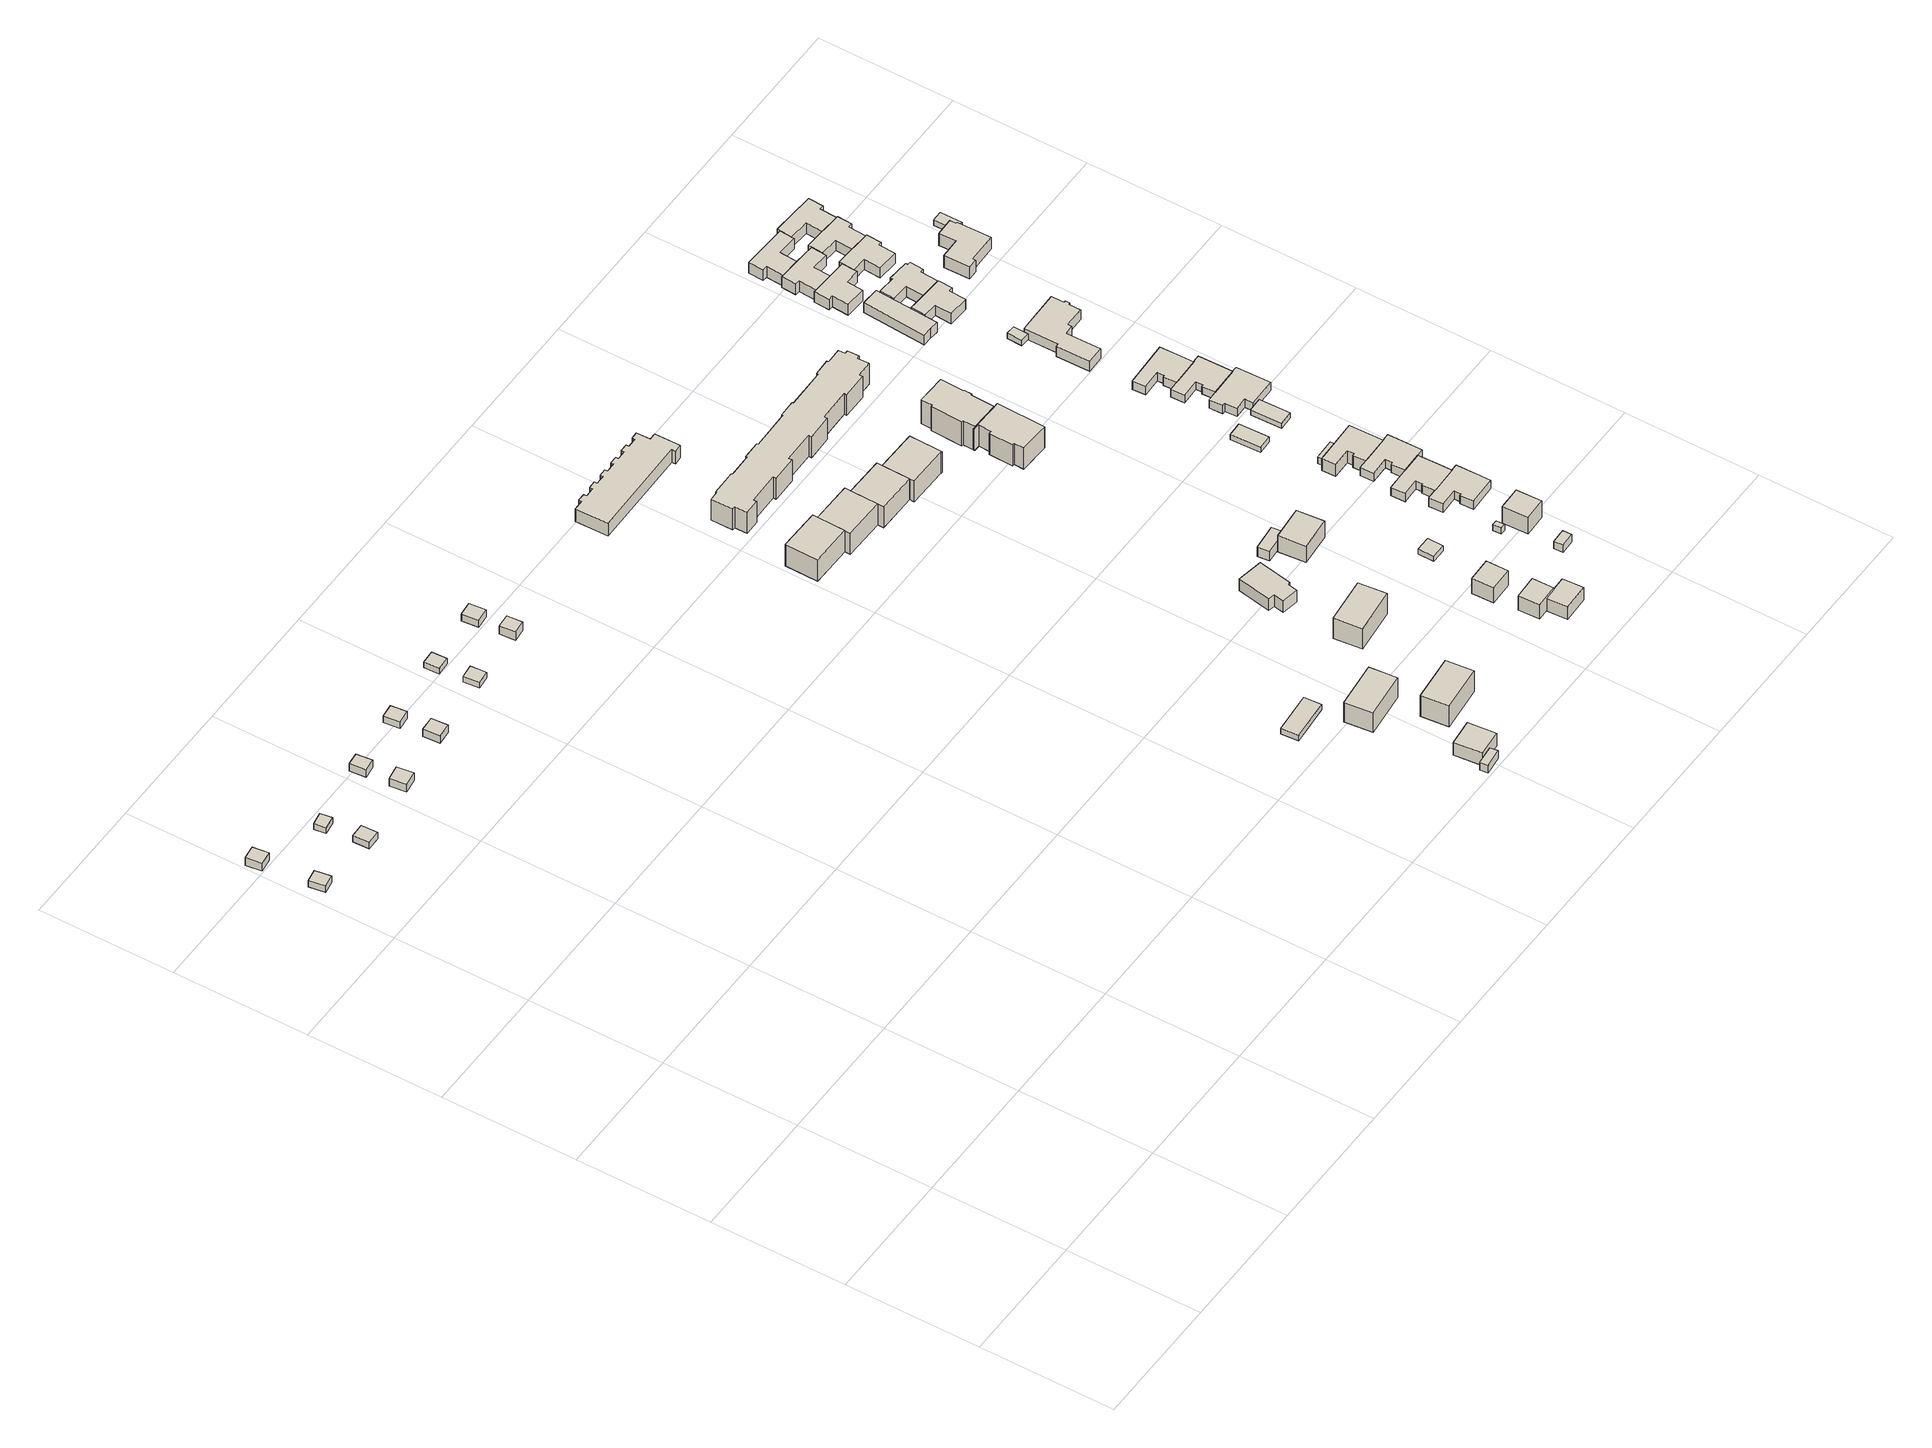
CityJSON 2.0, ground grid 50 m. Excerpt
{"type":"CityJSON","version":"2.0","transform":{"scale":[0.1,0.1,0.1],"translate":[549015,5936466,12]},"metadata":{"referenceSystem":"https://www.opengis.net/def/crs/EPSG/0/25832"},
"CityObjects":{
"building1":{"type":"Building","attributes":{"Gemeindeschluessel":"02200227","Geometrietyp2DReferenz":"3000","BezugspunktDach":"2000","function":"31001_1310","measuredHeight":2.84,"storeysAboveGround":1},"address":[{"country":"Germany","locality":"Hamburg","postcode":"22559"}],"geometry":[{"type":"Solid","lod":"1","boundaries":[[[[0,1,2,3]],[[4,5,6,7]],[[2,4,7,3]],[[1,5,4,2]],[[0,6,5,1]],[[3,7,6,0]]]]}]},
"building2":{"type":"Building","attributes":{"Gemeindeschluessel":"02200227","Geometrietyp2DReferenz":"3000","BezugspunktDach":"2000","function":"31001_1310","measuredHeight":4.04,"storeysAboveGround":1},"address":[{"country":"Germany","locality":"Hamburg","postcode":"22559"}],"geometry":[{"type":"Solid","lod":"1","boundaries":[[[[8,9,10,11]],[[12,13,14,15]],[[10,12,15,11]],[[9,13,12,10]],[[8,14,13,9]],[[11,15,14,8]]]]}]},
"building3":{"type":"Building","attributes":{"Gemeindeschluessel":"02200227","Geometrietyp2DReferenz":"3000","BezugspunktDach":"2000","function":"31001_1310","measuredHeight":3.63,"storeysAboveGround":1},"address":[{"country":"Germany","locality":"Hamburg","postcode":"22559"}],"geometry":[{"type":"Solid","lod":"1","boundaries":[[[[16,17,18,19]],[[20,21,22,23]],[[18,20,23,19]],[[17,21,20,18]],[[16,22,21,17]],[[19,23,22,16]]]]}]},
"building4":{"type":"Building","attributes":{"Gemeindeschluessel":"02200227","Geometrietyp2DReferenz":"3000","BezugspunktDach":"2000","function":"31001_1310","measuredHeight":2.53,"storeysAboveGround":1},"address":[{"country":"Germany","locality":"Hamburg","postcode":"22559"}],"geometry":[{"type":"Solid","lod":"1","boundaries":[[[[24,25,26,27]],[[28,29,30,31]],[[26,28,31,27]],[[25,29,28,26]],[[24,30,29,25]],[[27,31,30,24]]]]}]},
"building5":{"type":"Building","attributes":{"Gemeindeschluessel":"02200227","Geometrietyp2DReferenz":"3000","BezugspunktDach":"2000","function":"31001_1310","measuredHeight":4.07,"storeysAboveGround":1},"address":[{"country":"Germany","locality":"Hamburg","postcode":"22559"}],"geometry":[{"type":"Solid","lod":"1","boundaries":[[[[32,33,34,35]],[[36,37,38,39]],[[34,36,39,35]],[[33,37,36,34]],[[32,38,37,33]],[[35,39,38,32]]]]}]},
"building6":{"type":"Building","attributes":{"Gemeindeschluessel":"02200227","Geometrietyp2DReferenz":"3000","BezugspunktDach":"2000","function":"31001_1310","measuredHeight":3.9,"storeysAboveGround":1},"address":[{"country":"Germany","locality":"Hamburg","postcode":"22559"}],"geometry":[{"type":"Solid","lod":"1","boundaries":[[[[40,41,42,43]],[[44,45,46,47]],[[42,44,47,43]],[[41,45,44,42]],[[40,46,45,41]],[[43,47,46,40]]]]}]},
"building7":{"type":"Building","attributes":{"Gemeindeschluessel":"02200227","Geometrietyp2DReferenz":"3000","BezugspunktDach":"2000","function":"31001_1310","measuredHeight":4.41,"storeysAboveGround":1},"address":[{"country":"Germany","locality":"Hamburg","postcode":"22559"}],"geometry":[{"type":"Solid","lod":"1","boundaries":[[[[48,49,50,51]],[[52,53,54,55]],[[50,52,55,51]],[[49,53,52,50]],[[48,54,53,49]],[[51,55,54,48]]]]}]},
"building8":{"type":"Building","attributes":{"Gemeindeschluessel":"02200227","Geometrietyp2DReferenz":"3000","BezugspunktDach":"2000","function":"31001_1310","measuredHeight":3.52,"storeysAboveGround":1},"address":[{"country":"Germany","locality":"Hamburg","postcode":"22559"}],"geometry":[{"type":"Solid","lod":"1","boundaries":[[[[56,57,58,59]],[[60,61,62,63]],[[58,60,63,59]],[[57,61,60,58]],[[56,62,61,57]],[[59,63,62,56]]]]}]},
"building9":{"type":"Building","attributes":{"Gemeindeschluessel":"02200227","Geometrietyp2DReferenz":"3000","BezugspunktDach":"2000","function":"31001_1310","measuredHeight":2.52,"storeysAboveGround":1},"address":[{"country":"Germany","locality":"Hamburg","postcode":"22559"}],"geometry":[{"type":"Solid","lod":"1","boundaries":[[[[64,65,66,67]],[[68,69,70,71]],[[66,68,71,67]],[[65,69,68,66]],[[64,70,69,65]],[[67,71,70,64]]]]}]},
"building10":{"type":"Building","attributes":{"Gemeindeschluessel":"02200227","Geometrietyp2DReferenz":"3000","BezugspunktDach":"2000","function":"31001_1310","measuredHeight":2.5,"storeysAboveGround":1},"address":[{"country":"Germany","locality":"Hamburg","postcode":"22559"}],"geometry":[{"type":"Solid","lod":"1","boundaries":[[[[72,73,74,75]],[[76,77,78,79]],[[74,76,79,75]],[[73,77,76,74]],[[72,78,77,73]],[[75,79,78,72]]]]}]},
"building11":{"type":"Building","attributes":{"Gemeindeschluessel":"02200227","Geometrietyp2DReferenz":"3000","BezugspunktDach":"2000","function":"31001_1310","measuredHeight":4.36,"storeysAboveGround":1},"address":[{"country":"Germany","locality":"Hamburg","postcode":"22559"}],"geometry":[{"type":"Solid","lod":"1","boundaries":[[[[80,81,82,83]],[[84,85,86,87]],[[82,84,87,83]],[[81,85,84,82]],[[80,86,85,81]],[[83,87,86,80]]]]}]},
"building12":{"type":"Building","attributes":{"Gemeindeschluessel":"02200227","Geometrietyp2DReferenz":"3000","BezugspunktDach":"2000","function":"31001_1310","measuredHeight":3.73,"storeysAboveGround":1},"address":[{"country":"Germany","locality":"Hamburg","postcode":"22559"}],"geometry":[{"type":"Solid","lod":"1","boundaries":[[[[88,89,90,91]],[[92,93,94,95]],[[90,92,95,91]],[[89,93,92,90]],[[88,94,93,89]],[[91,95,94,88]]]]}]},
"building13":{"type":"Building","attributes":{"Gemeindeschluessel":"02200227","Geometrietyp2DReferenz":"3000","BezugspunktDach":"2000","function":"31001_2460","measuredHeight":4.61,"storeysAboveGround":1},"address":[{"country":"Germany","locality":"Hamburg","thoroughfareName":"Brünschentwiete","postcode":"22559"}],"geometry":[{"type":"Solid","lod":"1","boundaries":[[[[96,97,98,99]],[[100,101,102,103]],[[98,100,103,99]],[[97,101,100,98]],[[96,102,101,97]],[[99,103,102,96]]]]}]},
"building14":{"type":"Building","attributes":{"Gemeindeschluessel":"02200227","Geometrietyp2DReferenz":"3000","BezugspunktDach":"2000","function":"31001_2460","measuredHeight":2.38,"storeysAboveGround":1},"address":[{"country":"Germany","locality":"Hamburg","thoroughfareName":"Brünschentwiete","postcode":"22559"}],"geometry":[{"type":"Solid","lod":"1","boundaries":[[[[104,105,106,107]],[[108,109,110,111]],[[106,108,111,107]],[[105,109,108,106]],[[104,110,109,105]],[[107,111,110,104]]]]}]},
"building15":{"type":"Building","attributes":{"Gemeindeschluessel":"02200227","Geometrietyp2DReferenz":"3000","BezugspunktDach":"2000","function":"31001_1010","measuredHeight":7.03,"storeysAboveGround":1},"address":[{"country":"Germany","locality":"Hamburg","thoroughfareNumber":"9b","thoroughfareName":"Brünschentwiete","postcode":"22559"}],"geometry":[{"type":"Solid","lod":"1","boundaries":[[[[112,113,114,115]],[[116,117,118,119]],[[114,116,119,115]],[[113,117,116,114]],[[112,118,117,113]],[[115,119,118,112]]]]}]},
"building16":{"type":"Building","attributes":{"Gemeindeschluessel":"02200227","Geometrietyp2DReferenz":"3000","BezugspunktDach":"2000","function":"31001_1010","measuredHeight":11.21,"storeysAboveGround":2},"address":[{"country":"Germany","locality":"Hamburg","thoroughfareNumber":"13","thoroughfareName":"Brünschentwiete","postcode":"22559"}],"geometry":[{"type":"Solid","lod":"1","boundaries":[[[[120,121,122,123]],[[124,125,126,127]],[[122,124,127,123]],[[121,125,124,122]],[[120,126,125,121]],[[123,127,126,120]]]]}]},
"building17":{"type":"Building","attributes":{"Gemeindeschluessel":"02200227","Geometrietyp2DReferenz":"3000","BezugspunktDach":"2000","function":"31001_1010","measuredHeight":11.73,"storeysAboveGround":2},"address":[{"country":"Germany","locality":"Hamburg","thoroughfareNumber":"11","thoroughfareName":"Brünschentwiete","postcode":"22559"}],"geometry":[{"type":"Solid","lod":"1","boundaries":[[[[128,129,130,131]],[[132,133,134,135]],[[130,132,135,131]],[[129,133,132,130]],[[128,134,133,129]],[[131,135,134,128]]]]}]},
"building18":{"type":"Building","attributes":{"Gemeindeschluessel":"02200227","Geometrietyp2DReferenz":"3000","BezugspunktDach":"2000","function":"31001_1010","measuredHeight":9.66,"storeysAboveGround":3},"address":[{"country":"Germany","locality":"Hamburg","thoroughfareNumber":"31","thoroughfareName":"Windfeld","postcode":"22559"}],"geometry":[{"type":"Solid","lod":"1","boundaries":[[[[136,137,138,139,140]],[[141,142,143,144,145]],[[139,141,145,140]],[[138,142,141,139]],[[137,143,142,138]],[[136,144,143,137]],[[140,145,144,136]]]]}]},
"building19":{"type":"Building","attributes":{"Gemeindeschluessel":"02200227","Geometrietyp2DReferenz":"3000","BezugspunktDach":"2000","function":"31001_1010","measuredHeight":5.67,"storeysAboveGround":2},"address":[{"country":"Germany","locality":"Hamburg","thoroughfareNumber":"55","thoroughfareName":"Windfeld","postcode":"22559"}],"geometry":[{"type":"Solid","lod":"1","boundaries":[[[[146,147,148,149,150,151,152,153,154,155,156,157,158,159,160,161,162,163,164,165,166,167,168,169,170,171,172,173,174,175]],[[176,177,178,179,180,181,182,183,184,185,186,187,188,189,190,191,192,193,194,195,196,197,198,199,200,201,202,203,204,205]],[[174,176,205,175]],[[173,177,176,174]],[[172,178,177,173]],[[171,179,178,172]],[[170,180,179,171]],[[169,181,180,170]],[[168,182,181,169]],[[167,183,182,168]],[[166,184,183,167]],[[165,185,184,166]],[[164,186,185,165]],[[163,187,186,164]],[[162,188,187,163]],[[161,189,188,162]],[[160,190,189,161]],[[159,191,190,160]],[[158,192,191,159]],[[157,193,192,158]],[[156,194,193,157]],[[155,195,194,156]],[[154,196,195,155]],[[153,197,196,154]],[[152,198,197,153]],[[151,199,198,152]],[[150,200,199,151]],[[149,201,200,150]],[[148,202,201,149]],[[147,203,202,148]],[[146,204,203,147]],[[175,205,204,146]]]]}]},
"building20":{"type":"Building","attributes":{"Gemeindeschluessel":"02200227","Geometrietyp2DReferenz":"3000","BezugspunktDach":"2000","function":"31001_1010","measuredHeight":9.52,"storeysAboveGround":3},"address":[{"country":"Germany","locality":"Hamburg","thoroughfareNumber":"29","thoroughfareName":"Windfeld","postcode":"22559"}],"geometry":[{"type":"Solid","lod":"1","boundaries":[[[[206,207,208,209,210]],[[211,212,213,214,142]],[[209,211,142,210]],[[208,212,211,209]],[[207,213,212,208]],[[206,214,213,207]],[[210,142,214,206]]]]}]},
"building21":{"type":"Building","attributes":{"Gemeindeschluessel":"02200227","Geometrietyp2DReferenz":"3000","BezugspunktDach":"2000","function":"31001_1010","measuredHeight":11.57,"storeysAboveGround":2},"address":[{"country":"Germany","locality":"Hamburg","thoroughfareNumber":"15","thoroughfareName":"Brünschentwiete","postcode":"22559"}],"geometry":[{"type":"Solid","lod":"1","boundaries":[[[[215,216,217,218]],[[219,220,221,222]],[[217,219,222,218]],[[216,220,219,217]],[[215,221,220,216]],[[218,222,221,215]]]]}]},
"building22":{"type":"Building","attributes":{"Gemeindeschluessel":"02200227","Geometrietyp2DReferenz":"3000","BezugspunktDach":"2000","function":"31001_1010","measuredHeight":6.51,"storeysAboveGround":1},"address":[{"country":"Germany","locality":"Hamburg","thoroughfareNumber":"19","thoroughfareName":"Brünschentwiete","postcode":"22559"}],"geometry":[{"type":"Solid","lod":"1","boundaries":[[[[223,224,225,226,227,228,229,230]],[[231,232,233,234,235,236,237,238]],[[229,231,238,230]],[[228,232,231,229]],[[227,233,232,228]],[[226,234,233,227]],[[225,235,234,226]],[[224,236,235,225]],[[223,237,236,224]],[[230,238,237,223]]]]}]},
"building23":{"type":"Building","attributes":{"Gemeindeschluessel":"02200227","Geometrietyp2DReferenz":"3000","BezugspunktDach":"2000","function":"31001_1010","measuredHeight":9.43,"storeysAboveGround":3},"address":[{"country":"Germany","locality":"Hamburg","thoroughfareNumber":"27","thoroughfareName":"Windfeld","postcode":"22559"}],"geometry":[{"type":"Solid","lod":"1","boundaries":[[[[239,208,207,240,241]],[[242,243,244,245,246]],[[240,242,246,241]],[[207,243,242,240]],[[208,244,243,207]],[[239,245,244,208]],[[241,246,245,239]]]]}]},
"building24":{"type":"Building","attributes":{"Gemeindeschluessel":"02200227","Geometrietyp2DReferenz":"3000","BezugspunktDach":"2000","function":"31001_1010","measuredHeight":9.42,"storeysAboveGround":3},"address":[{"country":"Germany","locality":"Hamburg","thoroughfareNumber":"25","thoroughfareName":"Windfeld","postcode":"22559"}],"geometry":[{"type":"Solid","lod":"1","boundaries":[[[[241,247,248,249,250,251,252]],[[253,254,255,256,257,246,258]],[[251,253,258,252]],[[250,254,253,251]],[[249,255,254,250]],[[248,256,255,249]],[[247,257,256,248]],[[241,246,257,247]],[[252,258,246,241]]]]}]},
"building25":{"type":"Building","attributes":{"Gemeindeschluessel":"02200227","Geometrietyp2DReferenz":"3000","BezugspunktDach":"2000","function":"31001_1010","measuredHeight":9.38,"storeysAboveGround":3},"address":[{"country":"Germany","locality":"Hamburg","thoroughfareNumber":"37","thoroughfareName":"Windfeld","postcode":"22559"}],"geometry":[{"type":"Solid","lod":"1","boundaries":[[[[259,260,261,262,263,264,265,266,267,268,269,270,271,272,273,274,275,276,277,278,279,280,281,282,283,284,285,286,287,288,289,290,291,292,293,294,295,296,297,298]],[[299,300,301,302,303,304,305,306,307,308,309,310,311,312,313,314,315,316,317,318,319,320,321,322,323,324,325,326,327,328,329,330,331,332,333,334,335,336,337,338]],[[297,299,338,298]],[[296,300,299,297]],[[295,301,300,296]],[[294,302,301,295]],[[293,303,302,294]],[[292,304,303,293]],[[291,305,304,292]],[[290,306,305,291]],[[289,307,306,290]],[[288,308,307,289]],[[287,309,308,288]],[[286,310,309,287]],[[285,311,310,286]],[[284,312,311,285]],[[283,313,312,284]],[[282,314,313,283]],[[281,315,314,282]],[[280,316,315,281]],[[279,317,316,280]],[[278,318,317,279]],[[277,319,318,278]],[[276,320,319,277]],[[275,321,320,276]],[[274,322,321,275]],[[273,323,322,274]],[[272,324,323,273]],[[271,325,324,272]],[[270,326,325,271]],[[269,327,326,270]],[[268,328,327,269]],[[267,329,328,268]],[[266,330,329,267]],[[265,331,330,266]],[[264,332,331,265]],[[263,333,332,264]],[[262,334,333,263]],[[261,335,334,262]],[[260,336,335,261]],[[259,337,336,260]],[[298,338,337,259]]]]}]},
"building26":{"type":"Building","attributes":{"Gemeindeschluessel":"02200227","Geometrietyp2DReferenz":"3000","BezugspunktDach":"2000","function":"31001_2460","measuredHeight":5.03,"storeysAboveGround":1},"address":[{"country":"Germany","locality":"Hamburg","thoroughfareName":"Brünschentwiete","postcode":"22559"}],"geometry":[{"type":"Solid","lod":"1","boundaries":[[[[339,340,341,342]],[[343,344,345,346]],[[341,343,346,342]],[[340,344,343,341]],[[339,345,344,340]],[[342,346,345,339]]]]}]},
"building27":{"type":"Building","attributes":{"Gemeindeschluessel":"02200227","Geometrietyp2DReferenz":"3000","BezugspunktDach":"2000","function":"31001_1010","measuredHeight":8.96,"storeysAboveGround":1},"address":[{"country":"Germany","locality":"Hamburg","thoroughfareNumber":"6","thoroughfareName":"Brünschentwiete","postcode":"22559"}],"geometry":[{"type":"Solid","lod":"1","boundaries":[[[[347,348,349,350]],[[351,352,353,354]],[[349,351,354,350]],[[348,352,351,349]],[[347,353,352,348]],[[350,354,353,347]]]]}]},
"building28":{"type":"Building","attributes":{"Gemeindeschluessel":"02200227","Geometrietyp2DReferenz":"3000","BezugspunktDach":"2000","function":"31001_1010","measuredHeight":8.92,"storeysAboveGround":1},"address":[{"country":"Germany","locality":"Hamburg","thoroughfareNumber":"8","thoroughfareName":"Brünschentwiete","postcode":"22559"}],"geometry":[{"type":"Solid","lod":"1","boundaries":[[[[355,356,357,358]],[[359,360,361,362]],[[357,359,362,358]],[[356,360,359,357]],[[355,361,360,356]],[[358,362,361,355]]]]}]},
"building29":{"type":"Building","attributes":{"Gemeindeschluessel":"02200227","Geometrietyp2DReferenz":"3000","BezugspunktDach":"2000","function":"31001_1010","measuredHeight":8.02,"storeysAboveGround":1},"address":[{"country":"Germany","locality":"Hamburg","thoroughfareName":"Brünschentwiete","postcode":"22559"}],"geometry":[{"type":"Solid","lod":"1","boundaries":[[[[363,364,365,347,366]],[[367,368,369,370,371]],[[347,367,371,366]],[[365,368,367,347]],[[364,369,368,365]],[[363,370,369,364]],[[366,371,370,363]]]]}]},
"building30":{"type":"Building","attributes":{"Gemeindeschluessel":"02200227","Geometrietyp2DReferenz":"3000","BezugspunktDach":"2000","function":"31001_1120","measuredHeight":9.57,"storeysAboveGround":1},"address":[{"country":"Germany","locality":"Hamburg","thoroughfareNumber":"17","thoroughfareName":"Brünschentwiete","postcode":"22559"}],"geometry":[{"type":"Solid","lod":"1","boundaries":[[[[372,373,374,375]],[[376,377,378,379]],[[374,376,379,375]],[[373,377,376,374]],[[372,378,377,373]],[[375,379,378,372]]]]}]},
"building31":{"type":"Building","attributes":{"Gemeindeschluessel":"02200227","Geometrietyp2DReferenz":"3000","BezugspunktDach":"2000","function":"31001_2460","measuredHeight":2.32,"storeysAboveGround":1},"address":[{"country":"Germany","locality":"Hamburg","thoroughfareName":"Bookweetenkamp","postcode":"22559"}],"geometry":[{"type":"Solid","lod":"1","boundaries":[[[[380,381,382,383]],[[384,385,386,387]],[[382,384,387,383]],[[381,385,384,382]],[[380,386,385,381]],[[383,387,386,380]]]]}]},
"building32":{"type":"Building","attributes":{"Gemeindeschluessel":"02200227","Geometrietyp2DReferenz":"3000","BezugspunktDach":"2000","function":"31001_1010","measuredHeight":9.46,"storeysAboveGround":3},"address":[{"country":"Germany","locality":"Hamburg","thoroughfareNumber":"23","thoroughfareName":"Windfeld","postcode":"22559"}],"geometry":[{"type":"Solid","lod":"1","boundaries":[[[[388,389,390,391,392,393,394,395,396,397,398,399]],[[400,401,402,403,404,405,406,407,408,409,410,411]],[[398,400,411,399]],[[397,401,400,398]],[[396,402,401,397]],[[395,403,402,396]],[[394,404,403,395]],[[393,405,404,394]],[[392,406,405,393]],[[391,407,406,392]],[[390,408,407,391]],[[389,409,408,390]],[[388,410,409,389]],[[399,411,410,388]]]]}]},
"building33":{"type":"Building","attributes":{"Gemeindeschluessel":"02200227","Geometrietyp2DReferenz":"3000","BezugspunktDach":"2000","function":"31001_1010","measuredHeight":10.77,"storeysAboveGround":3},"address":[{"country":"Germany","locality":"Hamburg","thoroughfareNumber":"21","thoroughfareName":"Windfeld","postcode":"22559"}],"geometry":[{"type":"Solid","lod":"1","boundaries":[[[[412,413,414,415,416,417,418,419,420,421,422,423,424]],[[425,426,427,428,429,430,431,432,433,434,435,436,437]],[[423,425,437,424]],[[422,426,425,423]],[[421,427,426,422]],[[420,428,427,421]],[[419,429,428,420]],[[418,430,429,419]],[[417,431,430,418]],[[416,432,431,417]],[[415,433,432,416]],[[414,434,433,415]],[[413,435,434,414]],[[412,436,435,413]],[[424,437,436,412]]]]}]},
"building34":{"type":"Building","attributes":{"Gemeindeschluessel":"02200227","Geometrietyp2DReferenz":"3000","BezugspunktDach":"2000","function":"31001_2460","measuredHeight":4.06,"storeysAboveGround":1},"address":[{"country":"Germany","locality":"Hamburg","thoroughfareName":"Tinsdaler Heideweg","postcode":"22559"}],"geometry":[{"type":"Solid","lod":"1","boundaries":[[[[438,439,440,441]],[[442,443,444,445]],[[440,442,445,441]],[[439,443,442,440]],[[438,444,443,439]],[[441,445,444,438]]]]}]},
"building35":{"type":"Building","attributes":{"Gemeindeschluessel":"02200227","Geometrietyp2DReferenz":"3000","BezugspunktDach":"2000","function":"31001_1010","measuredHeight":2.77,"storeysAboveGround":1},"address":[{"country":"Germany","locality":"Hamburg","thoroughfareName":"Brünschentwiete","postcode":"22559"}],"geometry":[{"type":"Solid","lod":"1","boundaries":[[[[446,447,448,449]],[[450,451,452,453]],[[448,450,453,449]],[[447,451,450,448]],[[446,452,451,447]],[[449,453,452,446]]]]}]},
"building36":{"type":"Building","attributes":{"Gemeindeschluessel":"02200227","Geometrietyp2DReferenz":"3000","BezugspunktDach":"2000","function":"31001_1010","measuredHeight":9.93,"storeysAboveGround":1},"address":[{"country":"Germany","locality":"Hamburg","thoroughfareNumber":"8c","thoroughfareName":"Brünschentwiete","postcode":"22559"}],"geometry":[{"type":"Solid","lod":"1","boundaries":[[[[454,455,456,457]],[[458,459,460,461]],[[456,458,461,457]],[[455,459,458,456]],[[454,460,459,455]],[[457,461,460,454]]]]}]},
"building37":{"type":"Building","attributes":{"Gemeindeschluessel":"02200227","Geometrietyp2DReferenz":"3000","BezugspunktDach":"2000","function":"31001_1010","measuredHeight":3.87,"storeysAboveGround":1},"address":[{"country":"Germany","locality":"Hamburg","thoroughfareNumber":"31","thoroughfareName":"Bookweetenkamp","postcode":"22559"}],"geometry":[{"type":"Solid","lod":"1","boundaries":[[[[462,463,464,465,466,467,468,469,470,471,472,473]],[[474,475,476,477,478,479,480,481,482,483,484,485]],[[472,474,485,473]],[[471,475,474,472]],[[470,476,475,471]],[[469,477,476,470]],[[468,478,477,469]],[[467,479,478,468]],[[466,480,479,467]],[[465,481,480,466]],[[464,482,481,465]],[[463,483,482,464]],[[462,484,483,463]],[[473,485,484,462]]]]}]},
"building38":{"type":"Building","attributes":{"Gemeindeschluessel":"02200227","Geometrietyp2DReferenz":"3000","BezugspunktDach":"2000","function":"31001_1010","measuredHeight":3.71,"storeysAboveGround":1},"address":[{"country":"Germany","locality":"Hamburg","thoroughfareNumber":"29","thoroughfareName":"Bookweetenkamp","postcode":"22559"}],"geometry":[{"type":"Solid","lod":"1","boundaries":[[[[486,487,488,489,490,491,492,493,494,495,496,497,498]],[[499,500,482,481,480,479,501,502,503,504,505,506,507]],[[497,499,507,498]],[[496,500,499,497]],[[495,482,500,496]],[[494,481,482,495]],[[493,480,481,494]],[[492,479,480,493]],[[491,501,479,492]],[[490,502,501,491]],[[489,503,502,490]],[[488,504,503,489]],[[487,505,504,488]],[[486,506,505,487]],[[498,507,506,486]]]]}]},
"building39":{"type":"Building","attributes":{"Gemeindeschluessel":"02200227","Geometrietyp2DReferenz":"3000","BezugspunktDach":"2000","function":"31001_2460","measuredHeight":2.32,"storeysAboveGround":1},"address":[{"country":"Germany","locality":"Hamburg","thoroughfareName":"Bookweetenkamp","postcode":"22559"}],"geometry":[{"type":"Solid","lod":"1","boundaries":[[[[508,509,510,511]],[[512,513,514,515]],[[510,512,515,511]],[[509,513,512,510]],[[508,514,513,509]],[[511,515,514,508]]]]}]},
"building40":{"type":"Building","attributes":{"Gemeindeschluessel":"02200227","Geometrietyp2DReferenz":"3000","BezugspunktDach":"2000","function":"31001_1010","measuredHeight":3.64,"storeysAboveGround":1},"address":[{"country":"Germany","locality":"Hamburg","thoroughfareNumber":"27","thoroughfareName":"Bookweetenkamp","postcode":"22559"}],"geometry":[{"type":"Solid","lod":"1","boundaries":[[[[516,517,518,519,520,521,522,523,524,525,526,527,528,529,530]],[[531,532,533,534,535,536,537,538,539,540,541,542,543,544,545]],[[529,531,545,530]],[[528,532,531,529]],[[527,533,532,528]],[[526,534,533,527]],[[525,535,534,526]],[[524,536,535,525]],[[523,537,536,524]],[[522,538,537,523]],[[521,539,538,522]],[[520,540,539,521]],[[519,541,540,520]],[[518,542,541,519]],[[517,543,542,518]],[[516,544,543,517]],[[530,545,544,516]]]]}]},
"building41":{"type":"Building","attributes":{"Gemeindeschluessel":"02200227","Geometrietyp2DReferenz":"3000","BezugspunktDach":"2000","function":"31001_2460","measuredHeight":3,"storeysAboveGround":1},"address":[{"country":"Germany","locality":"Hamburg","thoroughfareName":"Bookweetenkamp","postcode":"22559"}],"geometry":[{"type":"Solid","lod":"1","boundaries":[[[[546,547,548,549]],[[550,551,552,553]],[[548,550,553,549]],[[547,551,550,548]],[[546,552,551,547]],[[549,553,552,546]]]]}]},
"building42":{"type":"Building","attributes":{"Gemeindeschluessel":"02200227","Geometrietyp2DReferenz":"3000","BezugspunktDach":"2000","function":"31001_1010","measuredHeight":5.42,"storeysAboveGround":1},"address":[{"country":"Germany","locality":"Hamburg","thoroughfareNumber":"25","thoroughfareName":"Bookweetenkamp","postcode":"22559"}],"geometry":[{"type":"Solid","lod":"1","boundaries":[[[[554,555,556,557,558,559,560,561,562,563]],[[564,565,566,567,568,569,570,571,572,573]],[[562,564,573,563]],[[561,565,564,562]],[[560,566,565,561]],[[559,567,566,560]],[[558,568,567,559]],[[557,569,568,558]],[[556,570,569,557]],[[555,571,570,556]],[[554,572,571,555]],[[563,573,572,554]]]]}]},
"building43":{"type":"Building","attributes":{"Gemeindeschluessel":"02200227","Geometrietyp2DReferenz":"3000","BezugspunktDach":"2000","function":"31001_2460","measuredHeight":2.23,"storeysAboveGround":1},"address":[{"country":"Germany","locality":"Hamburg","thoroughfareName":"Bookweetenkamp","postcode":"22559"}],"geometry":[{"type":"Solid","lod":"1","boundaries":[[[[574,575,576,577,578]],[[579,580,581,582,583]],[[577,579,583,578]],[[576,580,579,577]],[[575,581,580,576]],[[574,582,581,575]],[[578,583,582,574]]]]}]},
"building44":{"type":"Building","attributes":{"Gemeindeschluessel":"02200227","Geometrietyp2DReferenz":"3000","BezugspunktDach":"2000","function":"31001_1010","measuredHeight":3.69,"storeysAboveGround":1},"address":[{"country":"Germany","locality":"Hamburg","thoroughfareNumber":"24","thoroughfareName":"Bookweetenkamp","postcode":"22559"}],"geometry":[{"type":"Solid","lod":"1","boundaries":[[[[584,585,586,587,588,589,590,591,592,593,594,595]],[[596,597,598,599,600,601,602,603,604,605,606,607]],[[594,596,607,595]],[[593,597,596,594]],[[592,598,597,593]],[[591,599,598,592]],[[590,600,599,591]],[[589,601,600,590]],[[588,602,601,589]],[[587,603,602,588]],[[586,604,603,587]],[[585,605,604,586]],[[584,606,605,585]],[[595,607,606,584]]]]}]},
"building45":{"type":"Building","attributes":{"Gemeindeschluessel":"02200227","Geometrietyp2DReferenz":"3000","BezugspunktDach":"2000","function":"31001_1010","measuredHeight":3.29,"storeysAboveGround":1},"address":[{"country":"Germany","locality":"Hamburg","thoroughfareNumber":"26","thoroughfareName":"Bookweetenkamp","postcode":"22559"}],"geometry":[{"type":"Solid","lod":"1","boundaries":[[[[608,609,610,611,612,613,614,615,616,617,618,619,620,621]],[[622,623,624,625,626,627,628,629,630,631,632,633,634,635]],[[620,622,635,621]],[[619,623,622,620]],[[618,624,623,619]],[[617,625,624,618]],[[616,626,625,617]],[[615,627,626,616]],[[614,628,627,615]],[[613,629,628,614]],[[612,630,629,613]],[[611,631,630,612]],[[610,632,631,611]],[[609,633,632,610]],[[608,634,633,609]],[[621,635,634,608]]]]}]},
"building46":{"type":"Building","attributes":{"Gemeindeschluessel":"02200227","Geometrietyp2DReferenz":"3000","BezugspunktDach":"2000","function":"31001_1010","measuredHeight":3.8,"storeysAboveGround":1},"address":[{"country":"Germany","locality":"Hamburg","thoroughfareNumber":"28","thoroughfareName":"Bookweetenkamp","postcode":"22559"}],"geometry":[{"type":"Solid","lod":"1","boundaries":[[[[636,637,638,639,640,641,642,643,644,645]],[[646,647,648,649,650,651,652,653,654,655]],[[644,646,655,645]],[[643,647,646,644]],[[642,648,647,643]],[[641,649,648,642]],[[640,650,649,641]],[[639,651,650,640]],[[638,652,651,639]],[[637,653,652,638]],[[636,654,653,637]],[[645,655,654,636]]]]}]},
"building47":{"type":"Building","attributes":{"Gemeindeschluessel":"02200227","Geometrietyp2DReferenz":"3000","BezugspunktDach":"2000","function":"31001_2460","measuredHeight":5.54,"storeysAboveGround":1},"address":[{"country":"Germany","locality":"Hamburg","thoroughfareName":"Windfeld","postcode":"22559"}],"geometry":[{"type":"Solid","lod":"1","boundaries":[[[[656,657,658,659,660]],[[661,662,663,664,665]],[[659,661,665,660]],[[658,662,661,659]],[[657,663,662,658]],[[656,664,663,657]],[[660,665,664,656]]]]}]},
"building48":{"type":"Building","attributes":{"Gemeindeschluessel":"02200227","Geometrietyp2DReferenz":"3000","BezugspunktDach":"2000","function":"31001_2460","measuredHeight":2.4,"storeysAboveGround":1},"address":[{"country":"Germany","locality":"Hamburg","thoroughfareName":"Windfeld","postcode":"22559"}],"geometry":[{"type":"Solid","lod":"1","boundaries":[[[[666,667,668,669]],[[670,671,672,673]],[[668,670,673,669]],[[667,671,670,668]],[[666,672,671,667]],[[669,673,672,666]]]]}]},
"building49":{"type":"Building","attributes":{"Gemeindeschluessel":"02200227","Geometrietyp2DReferenz":"3000","BezugspunktDach":"2000","function":"31001_1010","measuredHeight":5.62,"storeysAboveGround":1},"address":[{"country":"Germany","locality":"Hamburg","thoroughfareNumber":"32","thoroughfareName":"Windfeld","postcode":"22559"}],"geometry":[{"type":"Solid","lod":"1","boundaries":[[[[674,675,676,677,678,679,680,681,682,683,684]],[[685,686,687,688,689,690,691,692,693,694,695]],[[683,685,695,684]],[[682,686,685,683]],[[681,687,686,682]],[[680,688,687,681]],[[679,689,688,680]],[[678,690,689,679]],[[677,691,690,678]],[[676,692,691,677]],[[675,693,692,676]],[[674,694,693,675]],[[684,695,694,674]]]]}]},
"building50":{"type":"Building","attributes":{"Gemeindeschluessel":"02200227","Geometrietyp2DReferenz":"3000","BezugspunktDach":"2000","function":"31001_1010","measuredHeight":5.39,"storeysAboveGround":1},"address":[{"country":"Germany","locality":"Hamburg","thoroughfareNumber":"20","thoroughfareName":"Windfeld","postcode":"22559"}],"geometry":[{"type":"Solid","lod":"1","boundaries":[[[[696,697,698,699,700,701,702,703,704]],[[705,706,707,708,709,710,711,712,713]],[[703,705,713,704]],[[702,706,705,703]],[[701,707,706,702]],[[700,708,707,701]],[[699,709,708,700]],[[698,710,709,699]],[[697,711,710,698]],[[696,712,711,697]],[[704,713,712,696]]]]}]},
"building51":{"type":"Building","attributes":{"Gemeindeschluessel":"02200227","Geometrietyp2DReferenz":"3000","BezugspunktDach":"2000","function":"31001_1010","measuredHeight":5.25,"storeysAboveGround":1},"address":[{"country":"Germany","locality":"Hamburg","thoroughfareNumber":"19","thoroughfareName":"Windfeld","postcode":"22559"}],"geometry":[{"type":"Solid","lod":"1","boundaries":[[[[714,715,716,717,718,719,720,721,722,723,724,725,726,727]],[[728,729,730,731,732,733,734,735,736,737,738,739,740,741]],[[726,728,741,727]],[[725,729,728,726]],[[724,730,729,725]],[[723,731,730,724]],[[722,732,731,723]],[[721,733,732,722]],[[720,734,733,721]],[[719,735,734,720]],[[718,736,735,719]],[[717,737,736,718]],[[716,738,737,717]],[[715,739,738,716]],[[714,740,739,715]],[[727,741,740,714]]]]}]},
"building52":{"type":"Building","attributes":{"Gemeindeschluessel":"02200227","Geometrietyp2DReferenz":"3000","BezugspunktDach":"2000","function":"31001_1010","measuredHeight":5.48,"storeysAboveGround":1},"address":[{"country":"Germany","locality":"Hamburg","thoroughfareNumber":"34","thoroughfareName":"Windfeld","postcode":"22559"}],"geometry":[{"type":"Solid","lod":"1","boundaries":[[[[742,743,682,681,744,745,746,747,748,749,750]],[[751,752,753,754,755,756,687,686,757,758,759]],[[749,751,759,750]],[[748,752,751,749]],[[747,753,752,748]],[[746,754,753,747]],[[745,755,754,746]],[[744,756,755,745]],[[681,687,756,744]],[[682,686,687,681]],[[743,757,686,682]],[[742,758,757,743]],[[750,759,758,742]]]]}]},
"building53":{"type":"Building","attributes":{"Geometrietyp2DReferenz":"3000","Gemeindeschluessel":"02200227","BezugspunktDach":"2000","function":"31001_1010","measuredHeight":5.3,"storeysAboveGround":1},"address":[{"country":"Germany","locality":"Hamburg","thoroughfareNumber":"22","thoroughfareName":"Windfeld","postcode":"22559"}],"geometry":[{"type":"Solid","lod":"1","boundaries":[[[[760,761,762,763,764,765,766,767,768,769,770,700]],[[771,772,773,774,775,776,777,778,779,780,781,782]],[[770,771,782,700]],[[769,772,771,770]],[[768,773,772,769]],[[767,774,773,768]],[[766,775,774,767]],[[765,776,775,766]],[[764,777,776,765]],[[763,778,777,764]],[[762,779,778,763]],[[761,780,779,762]],[[760,781,780,761]],[[700,782,781,760]]]]}]},
"building54":{"type":"Building","attributes":{"Gemeindeschluessel":"02200227","Geometrietyp2DReferenz":"3000","BezugspunktDach":"2000","function":"31001_1010","measuredHeight":5.44,"storeysAboveGround":1},"address":[{"country":"Germany","locality":"Hamburg","thoroughfareNumber":"36","thoroughfareName":"Windfeld","postcode":"22559"}],"geometry":[{"type":"Solid","lod":"1","boundaries":[[[[783,784,748,747,785,786,787,788,789,790]],[[791,792,793,794,795,753,752,796,797,798]],[[789,791,798,790]],[[788,792,791,789]],[[787,793,792,788]],[[786,794,793,787]],[[785,795,794,786]],[[747,753,795,785]],[[748,752,753,747]],[[784,796,752,748]],[[783,797,796,784]],[[790,798,797,783]]]]}]},
"building55":{"type":"Building","attributes":{"Gemeindeschluessel":"02200227","Geometrietyp2DReferenz":"3000","BezugspunktDach":"2000","function":"31001_1010","measuredHeight":5.34,"storeysAboveGround":1},"address":[{"country":"Germany","locality":"Hamburg","thoroughfareNumber":"24","thoroughfareName":"Windfeld","postcode":"22559"}],"geometry":[{"type":"Solid","lod":"1","boundaries":[[[[799,800,801,802,803,804,805,806,807,808]],[[809,810,811,812,813,814,815,816,817,818]],[[807,809,818,808]],[[806,810,809,807]],[[805,811,810,806]],[[804,812,811,805]],[[803,813,812,804]],[[802,814,813,803]],[[801,815,814,802]],[[800,816,815,801]],[[799,817,816,800]],[[808,818,817,799]]]]}]},
"building56":{"type":"Building","attributes":{"Gemeindeschluessel":"02200227","Geometrietyp2DReferenz":"3000","BezugspunktDach":"2000","function":"31001_1010","measuredHeight":5.34,"storeysAboveGround":1},"address":[{"country":"Germany","locality":"Hamburg","thoroughfareNumber":"26","thoroughfareName":"Windfeld","postcode":"22559"}],"geometry":[{"type":"Solid","lod":"1","boundaries":[[[[819,820,821,822,823,824,825,826,827,804]],[[828,829,830,831,832,833,834,835,836,837]],[[827,828,837,804]],[[826,829,828,827]],[[825,830,829,826]],[[824,831,830,825]],[[823,832,831,824]],[[822,833,832,823]],[[821,834,833,822]],[[820,835,834,821]],[[819,836,835,820]],[[804,837,836,819]]]]}]},
"building57":{"type":"Building","attributes":{"Gemeindeschluessel":"02200227","Geometrietyp2DReferenz":"3000","BezugspunktDach":"2000","function":"31001_1010","measuredHeight":5.58,"storeysAboveGround":1},"address":[{"country":"Germany","locality":"Hamburg","thoroughfareNumber":"28","thoroughfareName":"Windfeld","postcode":"22559"}],"geometry":[{"type":"Solid","lod":"1","boundaries":[[[[838,839,840,841,842,843,844,845,846]],[[847,848,849,850,851,852,853,854,831]],[[845,847,831,846]],[[844,848,847,845]],[[843,849,848,844]],[[842,850,849,843]],[[841,851,850,842]],[[840,852,851,841]],[[839,853,852,840]],[[838,854,853,839]],[[846,831,854,838]]]]}]},
"building58":{"type":"Building","attributes":{"Gemeindeschluessel":"02200227","Geometrietyp2DReferenz":"3000","BezugspunktDach":"2000","function":"31001_1100","measuredHeight":7.55,"storeysAboveGround":1},"address":[{"country":"Germany","locality":"Hamburg","thoroughfareNumber":"18","thoroughfareName":"Windfeld","postcode":"22559"}],"geometry":[{"type":"Solid","lod":"1","boundaries":[[[[855,856,857,858,859,860,861,862,863,864]],[[865,866,867,868,869,870,871,872,873,874]],[[863,865,874,864]],[[862,866,865,863]],[[861,867,866,862]],[[860,868,867,861]],[[859,869,868,860]],[[858,870,869,859]],[[857,871,870,858]],[[856,872,871,857]],[[855,873,872,856]],[[864,874,873,855]]]]}]},
"building59":{"type":"Building","attributes":{"Gemeindeschluessel":"02200227","Geometrietyp2DReferenz":"3000","BezugspunktDach":"2000","function":"31001_2460","measuredHeight":2.5,"storeysAboveGround":1},"address":[{"country":"Germany","locality":"Hamburg","thoroughfareName":"Windfeld","postcode":"22559"}],"geometry":[{"type":"Solid","lod":"1","boundaries":[[[[875,876,877,878,879]],[[880,881,882,883,884]],[[878,880,884,879]],[[877,881,880,878]],[[876,882,881,877]],[[875,883,882,876]],[[879,884,883,875]]]]}]}
},
"vertices":[
[80,2848,13],[89,2789,13],[43,2782,13],[34,2841,13],[43,2782,42],[89,2789,42],[80,2848,42],[34,2841,42],
[60,3067,7],[68,3009,7],[18,3002,7],[10,3060,7],[18,3002,42],[68,3009,42],[60,3067,42],[10,3060,42],
[324,2831,14],[326,2771,14],[275,2769,14],[273,2829,14],[275,2769,42],[326,2771,42],[324,2831,42],[273,2829,42],
[302,2971,10],[309,2928,10],[261,2921,10],[255,2963,10],[261,2921,36],[309,2928,36],[302,2971,36],[255,2963,36],
[599,2811,16],[544,2803,16],[536,2864,16],[591,2872,16],[536,2864,50],[544,2803,50],[599,2811,50],[591,2872,50],
[581,2953,10],[534,2947,10],[528,3007,10],[574,3012,10],[528,3007,43],[534,2947,43],[581,2953,43],[574,3012,43],
[828,2896,15],[832,2835,15],[779,2831,15],[775,2892,15],[779,2831,48],[832,2835,48],[828,2896,48],[775,2892,48],
[818,2978,10],[769,2972,10],[762,3031,10],[811,3036,10],[762,3031,41],[769,2972,41],[818,2978,41],[811,3036,41],
[1096,2923,8],[1102,2865,8],[1053,2860,8],[1047,2918,8],[1053,2860,34],[1102,2865,34],[1096,2923,34],[1047,2918,34],
[1084,3059,6],[1087,3003,6],[1037,3001,6],[1035,3056,6],[1037,3001,31],[1087,3003,31],[1084,3059,31],[1035,3056,31],
[1336,2942,4],[1340,2884,4],[1291,2880,4],[1287,2938,4],[1291,2880,41],[1340,2884,41],[1336,2942,41],[1287,2938,41],
[1329,3013,2],[1278,3008,2],[1272,3069,2],[1323,3074,2],[1272,3069,34],[1278,3008,34],[1329,3013,34],[1323,3074,34],
[2438,1,24],[2435,31,24],[2505,38,24],[2509,9,24],[2505,38,59],[2435,31,59],[2438,1,59],[2509,9,59],
[2388,655,18],[2392,591,18],[2240,578,18],[2235,642,18],[2240,578,42],[2392,591,42],[2388,655,42],[2235,642,42],
[2543,146,22],[2554,43,22],[2458,33,22],[2447,136,22],[2458,33,79],[2554,43,79],[2543,146,79],[2447,136,79],
[2567,420,18],[2397,402,18],[2386,504,18],[2556,522,18],[2386,504,106],[2397,402,106],[2567,420,106],[2556,522,106],
[2725,237,8],[2554,220,8],[2544,321,8],[2714,338,8],[2544,321,102],[2554,220,102],[2725,237,102],[2714,338,102],
[2000,2333,29],[2153,2330,29],[2153,2312,29],[2151,2209,29],[1998,2212,29],[2151,2209,126],[2153,2312,126],[2153,2330,126],[2000,2333,126],[1998,2212,126],
[2193,2880,19],[1816,2874,19],[1814,2994,19],[1852,2995,19],[1852,3006,19],[1880,3006,19],[1881,2995,19],[1916,2996,19],[1916,3007,19],[1944,3008,19],[1944,2997,19],[1979,2997,19],[1978,3008,19],[2006,3009,19],[2006,2998,19],[2042,2999,19],[2042,3009,19],[2070,3010,19],[2070,2999,19],[2105,3000,19],[2104,3011,19],[2132,3011,19],[2132,3000,19],[2168,3001,19],[2168,3011,19],[2194,3012,19],[2195,2961,19],[2221,2962,19],[2223,2867,19],[2194,2866,19],[2223,2867,76],[2221,2962,76],[2195,2961,76],[2194,3012,76],[2168,3011,76],[2168,3001,76],[2132,3000,76],[2132,3011,76],[2104,3011,76],[2105,3000,76],[2070,2999,76],[2070,3010,76],[2042,3009,76],[2042,2999,76],[2006,2998,76],[2006,3009,76],[1978,3008,76],[1979,2997,76],[1944,2997,76],[1944,3008,76],[1916,3007,76],[1916,2996,76],[1881,2995,76],[1880,3006,76],[1852,3006,76],[1852,2995,76],[1814,2994,76],[1816,2874,76],[2193,2880,76],[2194,2866,76],
[2306,2309,31],[2305,2287,31],[2304,2185,31],[2150,2188,31],[2153,2312,31],[2150,2188,126],[2304,2185,126],[2305,2287,126],[2306,2309,126],
[2857,646,13],[2687,628,13],[2676,731,13],[2846,749,13],[2676,731,105],[2687,628,105],[2857,646,105],[2846,749,105],
[2779,1068,23],[2756,943,23],[2747,944,23],[2740,907,23],[2678,918,23],[2684,956,23],[2660,960,23],[2683,1085,23],[2660,960,75],[2684,956,75],[2678,918,75],[2740,907,75],[2747,944,75],[2756,943,75],[2779,1068,75],[2683,1085,75],
[2303,2163,31],[2452,2284,31],[2450,2161,31],[2452,2284,125],[2305,2287,125],[2304,2185,125],[2303,2163,125],[2450,2161,125],
[2452,2264,31],[2606,2261,31],[2604,2139,31],[2599,2139,31],[2599,2141,31],[2450,2143,31],[2599,2141,125],[2599,2139,125],[2604,2139,125],[2606,2261,125],[2452,2264,125],[2450,2143,125],
[2078,2639,25],[2078,2643,25],[2171,2645,25],[2171,2640,25],[2259,2642,25],[2259,2647,25],[2323,2648,25],[2323,2643,25],[2471,2646,25],[2471,2651,25],[2534,2652,25],[2534,2647,25],[2681,2650,25],[2681,2656,25],[2744,2658,25],[2744,2652,25],[2803,2653,25],[2804,2628,25],[2816,2628,25],[2817,2585,25],[2806,2585,25],[2807,2542,25],[2749,2541,25],[2749,2528,25],[2655,2526,25],[2655,2537,25],[2536,2534,25],[2536,2522,25],[2442,2520,25],[2442,2531,25],[2324,2529,25],[2325,2517,25],[2230,2515,25],[2230,2526,25],[2113,2524,25],[2113,2512,25],[2057,2511,25],[2056,2557,25],[2045,2557,25],[2044,2638,25],[2045,2557,119],[2056,2557,119],[2057,2511,119],[2113,2512,119],[2113,2524,119],[2230,2526,119],[2230,2515,119],[2325,2517,119],[2324,2529,119],[2442,2531,119],[2442,2520,119],[2536,2522,119],[2536,2534,119],[2655,2537,119],[2655,2526,119],[2749,2528,119],[2749,2541,119],[2807,2542,119],[2806,2585,119],[2817,2585,119],[2816,2628,119],[2804,2628,119],[2803,2653,119],[2744,2652,119],[2744,2658,119],[2681,2656,119],[2681,2650,119],[2534,2647,119],[2534,2652,119],[2471,2651,119],[2471,2646,119],[2323,2643,119],[2323,2648,119],[2259,2647,119],[2259,2642,119],[2171,2640,119],[2171,2645,119],[2078,2643,119],[2078,2639,119],[2044,2638,119],
[2835,1115,28],[2930,1124,28],[2934,1079,28],[2839,1071,28],[2934,1079,71],[2930,1124,71],[2835,1115,71],[2839,1071,71],
[3178,233,20],[3091,229,20],[3087,308,20],[3175,312,20],[3087,308,83],[3091,229,83],[3178,233,83],[3175,312,83],
[3157,389,23],[3069,387,23],[3067,467,23],[3155,470,23],[3067,467,90],[3069,387,90],[3157,389,90],[3155,470,90],
[3234,159,20],[3136,155,20],[3132,231,20],[3230,235,20],[3178,233,77],[3132,231,77],[3136,155,77],[3234,159,77],[3230,235,77],
[3014,1086,22],[3023,986,22],[2900,976,22],[2891,1075,22],[2900,976,95],[3023,986,95],[3014,1086,95],[2891,1075,95],
[3175,701,22],[3175,642,22],[3120,642,22],[3120,701,22],[3120,642,45],[3175,642,45],[3175,701,45],[3120,701,45],
[2753,1931,33],[2754,1968,33],[2745,1968,33],[2748,2056,33],[2759,2056,33],[2761,2105,33],[2738,2106,33],[2738,2109,33],[2853,2105,33],[2853,2106,33],[2872,2106,33],[2866,1927,33],[2872,2106,128],[2853,2106,128],[2853,2105,128],[2738,2109,128],[2738,2106,128],[2761,2105,128],[2759,2056,128],[2748,2056,128],[2745,1968,128],[2754,1968,128],[2753,1931,128],[2866,1927,128],
[2746,2272,22],[2753,2272,22],[2754,2314,22],[2861,2310,22],[2858,2223,22],[2861,2223,22],[2860,2194,22],[2856,2194,22],[2853,2106,22],[2853,2105,22],[2747,2109,22],[2748,2153,22],[2741,2154,22],[2748,2153,130],[2747,2109,130],[2853,2105,130],[2853,2106,130],[2856,2194,130],[2860,2194,130],[2861,2223,130],[2858,2223,130],[2861,2310,130],[2754,2314,130],[2753,2272,130],[2746,2272,130],[2741,2154,130],
[3424,359,22],[3425,326,22],[3372,323,22],[3370,357,22],[3372,323,55],[3425,326,55],[3424,359,55],[3370,357,55],
[3352,560,22],[3353,529,22],[3334,529,22],[3333,560,22],[3334,529,49],[3353,529,49],[3352,560,49],[3333,560,49],
[3459,555,22],[3463,462,22],[3380,458,22],[3376,552,22],[3380,458,97],[3463,462,97],[3459,555,97],[3376,552,97],
[3310,730,27],[3308,783,27],[3345,784,27],[3345,783,27],[3449,786,27],[3449,787,27],[3474,788,27],[3478,661,27],[3373,657,27],[3371,707,27],[3378,707,27],[3378,732,27],[3378,707,65],[3371,707,65],[3373,657,65],[3478,661,65],[3474,788,65],[3449,787,65],[3449,786,65],[3345,783,65],[3345,784,65],[3308,783,65],[3310,730,65],[3378,732,65],
[3284,855,28],[3283,907,28],[3366,910,28],[3366,909,28],[3445,911,28],[3445,910,28],[3449,787,28],[3449,786,28],[3345,783,28],[3345,784,28],[3344,831,28],[3350,831,28],[3349,857,28],[3350,831,65],[3344,831,65],[3445,910,65],[3445,911,65],[3366,909,65],[3366,910,65],[3283,907,65],[3284,855,65],[3349,857,65],
[3270,1464,25],[3274,1354,25],[3221,1352,25],[3217,1462,25],[3221,1352,48],[3274,1354,48],[3270,1464,48],[3217,1462,48],
[3366,909,31],[3366,910,31],[3365,959,31],[3373,960,31],[3372,986,31],[3302,984,31],[3301,1033,31],[3337,1034,31],[3337,1033,31],[3442,1036,31],[3442,1037,31],[3467,1038,31],[3470,911,31],[3445,910,31],[3445,911,31],[3445,910,68],[3470,911,68],[3467,1038,68],[3442,1037,68],[3442,1036,68],[3337,1033,68],[3337,1034,68],[3301,1033,68],[3302,984,68],[3372,986,68],[3373,960,68],[3365,959,68],[3366,910,68],[3366,909,68],[3445,911,68],
[3289,1184,11],[3366,1186,11],[3367,1159,11],[3291,1157,11],[3367,1159,41],[3366,1186,41],[3289,1184,41],[3291,1157,41],
[3273,1106,11],[3271,1156,11],[3438,1162,11],[3442,1037,11],[3442,1036,11],[3337,1033,11],[3337,1034,11],[3335,1082,11],[3343,1083,11],[3342,1108,11],[3343,1083,65],[3335,1082,65],[3337,1034,65],[3337,1033,65],[3442,1036,65],[3442,1037,65],[3438,1162,65],[3271,1156,65],[3273,1106,65],[3342,1108,65],
[3358,1467,26],[3393,1468,26],[3397,1355,26],[3344,1353,26],[3341,1466,26],[3344,1353,49],[3397,1355,49],[3393,1468,49],[3358,1467,49],[3341,1466,49],
[3357,1499,28],[3310,1497,28],[3308,1541,28],[3296,1541,28],[3294,1591,28],[3331,1592,28],[3331,1591,28],[3436,1594,28],[3436,1596,28],[3458,1596,28],[3462,1470,28],[3358,1467,28],[3462,1470,65],[3458,1596,65],[3436,1596,65],[3436,1594,65],[3331,1591,65],[3331,1592,65],[3294,1591,65],[3296,1541,65],[3308,1541,65],[3310,1497,65],[3357,1499,65],[3358,1467,65],
[3266,1664,34],[3265,1715,34],[3301,1716,34],[3301,1715,34],[3407,1718,34],[3406,1720,34],[3433,1721,34],[3436,1596,34],[3436,1594,34],[3331,1591,34],[3331,1592,34],[3329,1640,34],[3336,1640,34],[3335,1666,34],[3336,1640,67],[3329,1640,67],[3331,1592,67],[3331,1591,67],[3436,1594,67],[3436,1596,67],[3433,1721,67],[3406,1720,67],[3407,1718,67],[3301,1715,67],[3301,1716,67],[3265,1715,67],[3266,1664,67],[3335,1666,67],
[3235,1788,28],[3232,1836,28],[3402,1843,28],[3406,1720,28],[3407,1718,28],[3301,1715,28],[3301,1716,28],[3299,1764,28],[3307,1765,28],[3305,1791,28],[3307,1765,66],[3299,1764,66],[3301,1716,66],[3301,1715,66],[3407,1718,66],[3406,1720,66],[3402,1843,66],[3232,1836,66],[3235,1788,66],[3305,1791,66],
[3040,2486,30],[3056,2722,30],[3123,2718,30],[3108,2483,30],[3076,2485,30],[3108,2483,74],[3123,2718,74],[3056,2722,74],[3040,2486,74],[3076,2485,74],
[3201,2282,34],[3235,2280,34],[3233,2224,34],[3199,2226,34],[3233,2224,58],[3235,2280,58],[3201,2282,58],[3199,2226,58],
[3153,2809,32],[3099,2812,32],[3095,2750,32],[3018,2755,32],[3022,2817,32],[3005,2818,32],[3008,2875,32],[3017,2874,32],[3093,2870,32],[3156,2867,32],[3154,2821,32],[3156,2867,80],[3093,2870,80],[3017,2874,80],[3008,2875,80],[3005,2818,80],[3022,2817,80],[3018,2755,80],[3095,2750,80],[3099,2812,80],[3153,2809,80],[3154,2821,80],
[3160,2464,33],[3164,2525,33],[3111,2528,33],[3114,2583,33],[3256,2575,33],[3259,2574,33],[3256,2522,33],[3240,2522,33],[3237,2460,33],[3240,2522,79],[3256,2522,79],[3259,2574,79],[3256,2575,79],[3114,2583,79],[3111,2528,79],[3164,2525,79],[3160,2464,79],[3237,2460,79],
[3289,1990,30],[3224,1989,30],[3222,2113,30],[3236,2114,30],[3234,2240,30],[3396,2243,30],[3397,2196,30],[3404,2196,30],[3404,2180,30],[3397,2180,30],[3397,2135,30],[3322,2134,30],[3322,2119,30],[3287,2118,30],[3322,2119,74],[3322,2134,74],[3397,2135,74],[3397,2180,74],[3404,2180,74],[3404,2196,74],[3397,2196,74],[3396,2243,74],[3234,2240,74],[3236,2114,74],[3222,2113,74],[3224,1989,74],[3289,1990,74],[3287,2118,74],
[3160,2929,32],[3096,2933,32],[3021,2940,32],[3004,2941,32],[3007,2996,32],[3014,2995,32],[3088,2991,32],[3164,2986,32],[3161,2943,32],[3164,2986,80],[3088,2991,80],[3014,2995,80],[3007,2996,80],[3004,2941,80],[3021,2940,80],[3096,2933,80],[3160,2929,80],[3161,2943,80],
[3179,2579,33],[3183,2645,33],[3118,2649,33],[3122,2703,33],[3187,2699,33],[3187,2707,33],[3265,2701,33],[3264,2693,33],[3277,2692,33],[3274,2641,33],[3260,2642,33],[3260,2642,80],[3274,2641,80],[3277,2692,80],[3264,2693,80],[3265,2701,80],[3187,2707,80],[3187,2699,80],[3122,2703,80],[3118,2649,80],[3183,2645,80],[3179,2579,80],[3256,2575,80],
[3168,3052,32],[3092,3056,32],[3018,3059,32],[3000,3060,32],[3003,3116,32],[3008,3116,32],[3171,3107,32],[3168,3062,32],[3171,3107,80],[3008,3116,80],[3003,3116,80],[3000,3060,80],[3018,3059,80],[3092,3056,80],[3168,3052,80],[3168,3062,80],
[3205,2756,36],[3208,2818,36],[3154,2821,36],[3156,2867,36],[3157,2879,36],[3297,2870,36],[3302,2870,36],[3299,2814,36],[3287,2815,36],[3283,2751,36],[3287,2815,81],[3299,2814,81],[3302,2870,81],[3297,2870,81],[3157,2879,81],[3156,2867,81],[3154,2821,81],[3208,2818,81],[3205,2756,81],[3283,2751,81],
[3226,2875,36],[3230,2938,36],[3161,2943,36],[3164,2986,36],[3164,2999,36],[3314,2989,36],[3319,2989,36],[3316,2935,36],[3301,2936,36],[3301,2936,82],[3316,2935,82],[3319,2989,82],[3314,2989,82],[3164,2999,82],[3164,2986,82],[3161,2943,82],[3230,2938,82],[3226,2875,82],[3297,2870,82],
[3239,2994,34],[3243,3057,34],[3168,3062,34],[3171,3118,34],[3332,3108,34],[3336,3108,34],[3333,3052,34],[3317,3053,34],[3314,2989,34],[3317,3053,82],[3333,3052,82],[3336,3108,82],[3332,3108,82],[3171,3118,82],[3168,3062,82],[3243,3057,82],[3239,2994,82],
[3388,2520,36],[3353,2519,36],[3351,2614,36],[3425,2616,36],[3423,2679,36],[3489,2681,36],[3490,2658,36],[3495,2658,36],[3498,2533,36],[3388,2530,36],[3498,2533,89],[3495,2658,89],[3490,2658,89],[3489,2681,89],[3423,2679,89],[3425,2616,89],[3351,2614,89],[3353,2519,89],[3388,2520,89],[3388,2530,89],
[3526,2741,35],[3528,2659,35],[3495,2658,35],[3490,2658,35],[3488,2740,35],[3490,2658,60],[3495,2658,60],[3528,2659,60],[3526,2741,60],[3488,2740,60]
]}
